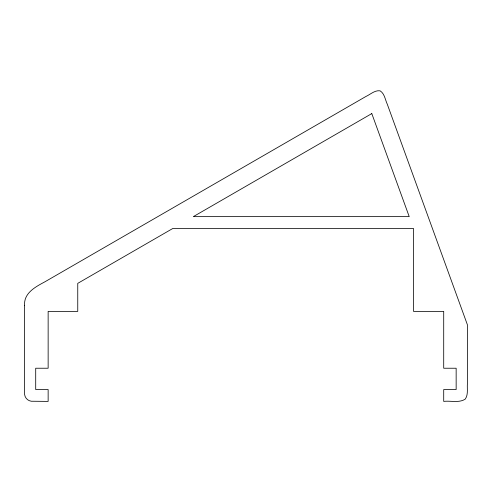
<?xml version="1.0" encoding="UTF-8"?>
<svg xmlns="http://www.w3.org/2000/svg" width="492" height="492" viewBox="0 0 492 492"><rect width="100%" height="100%" fill="white"/><g stroke="black" fill="none" stroke-linecap="round" stroke-linejoin="round"><path stroke-width="0.74" d="M24.625 305.649L24.6 392.296C23.936 397.634 28.216 401.915 33.554 401.251L48.142 401.392L48.142 389.547L35.707 389.547L35.707 368.231L48.142 368.231L48.142 311.381L77.754 311.381L77.754 283.361L172.809 228.479L413.526 228.479L413.526 311.381L443.71 311.381L443.71 368.231L456.152 368.231L456.152 389.547L443.71 389.547L443.71 401.392C450.672 400.506 458.931 403.194 465.18 399.172C468.439 394.768 466.969 388.729 467.4 383.625L467.4 324.781L387.327 104.316C385.181 99.833 384.652 93.621 380.088 90.817C374.793 90.03 370.396 94.452 365.87 96.506L44.969 281.775C35.639 286.781 23.444 293.097 24.625 305.649M371.798 113.59L193.325 216.634L409.221 216.634L371.798 113.59"/></g></svg>
